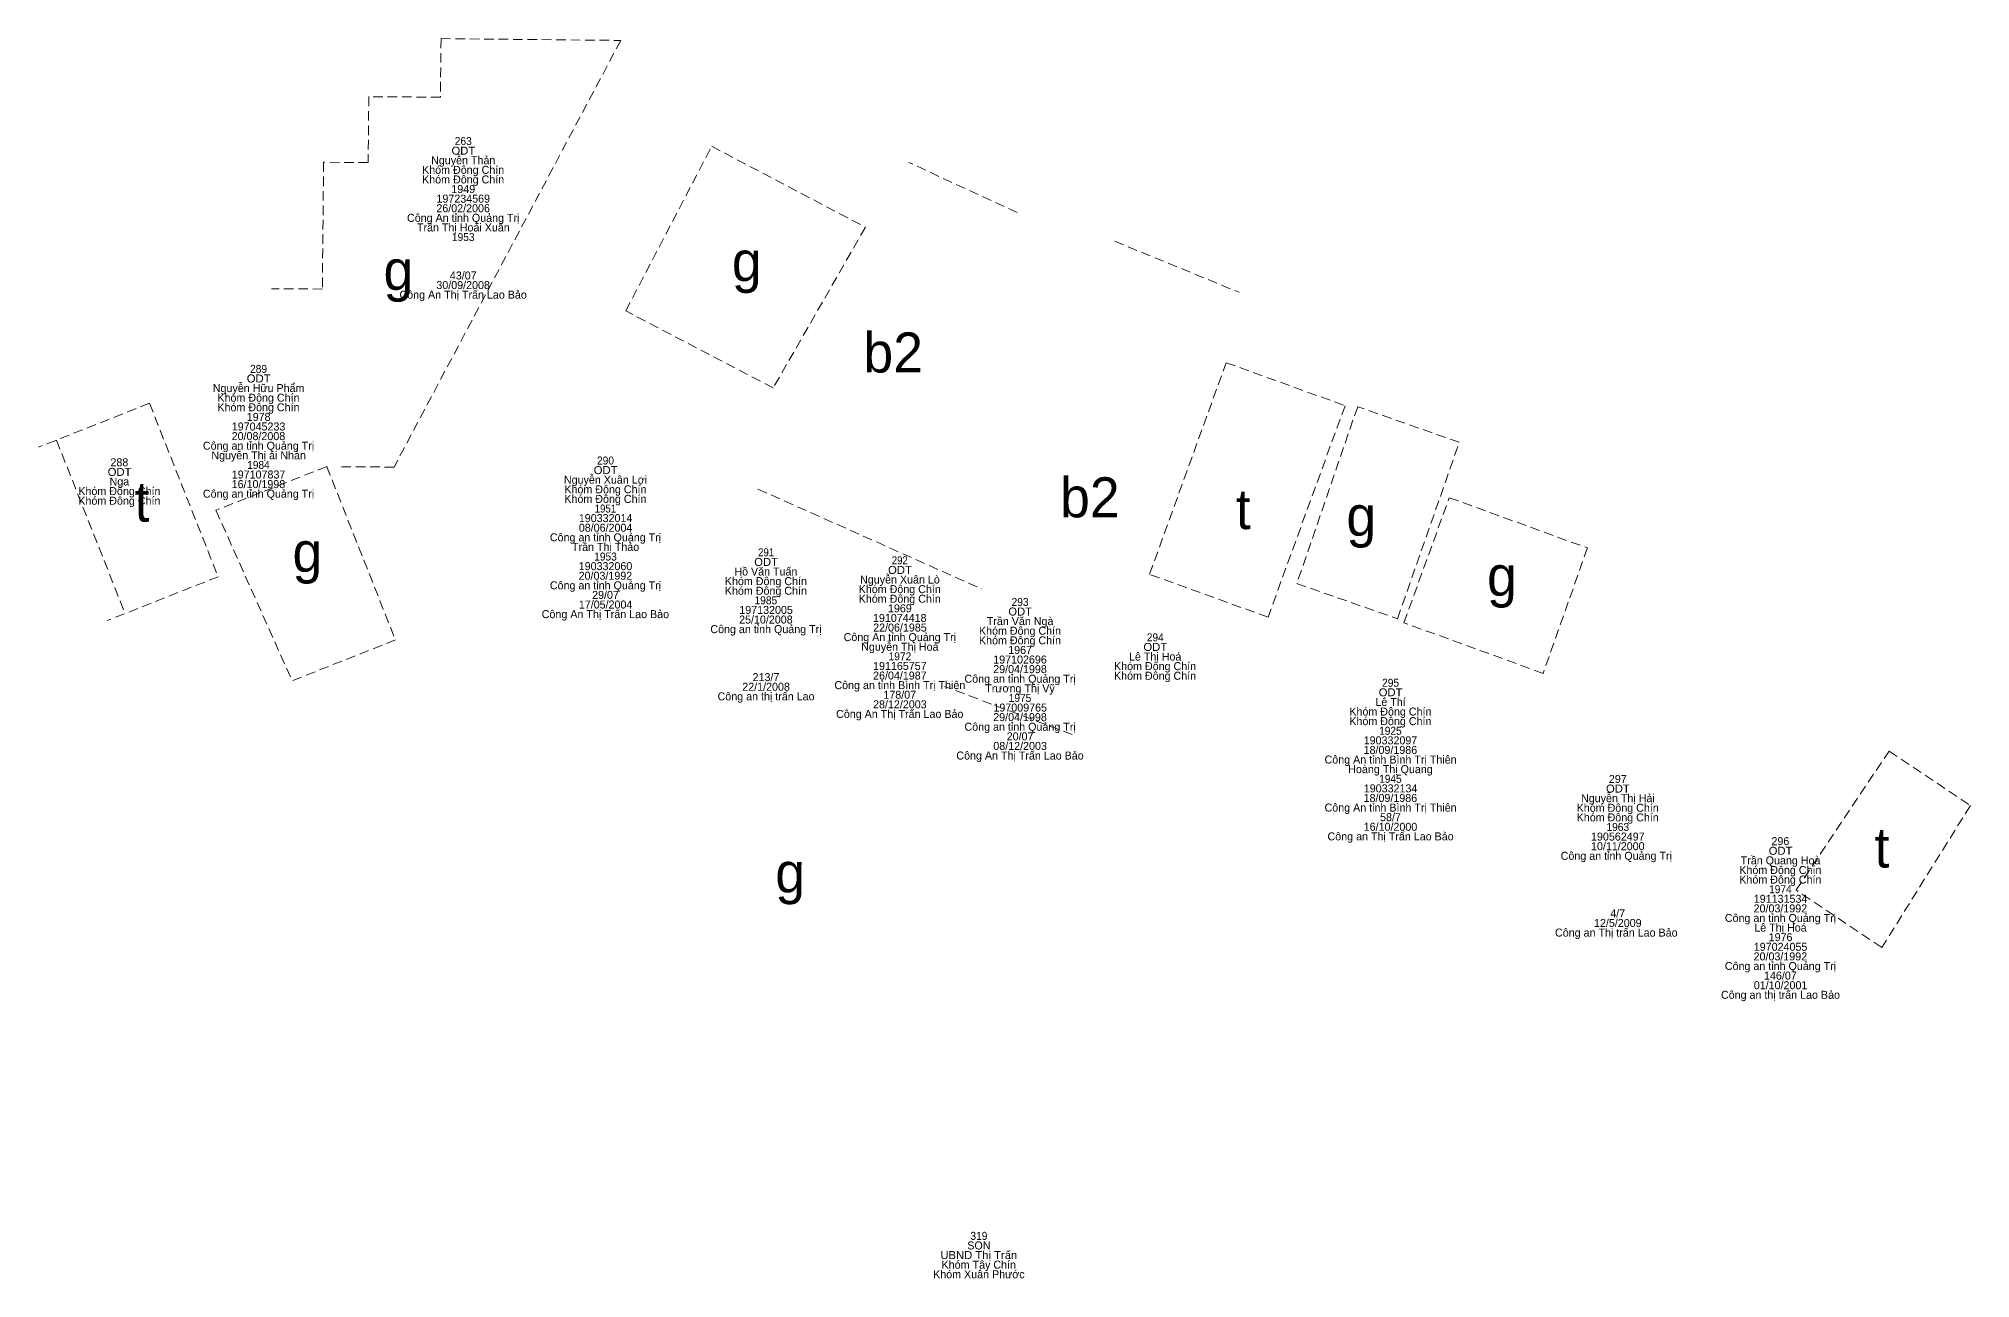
# Model space of a CAD drawing. Header units: metres. Extents: x 537497 to 538033, y 1836993 to 1837512.
# Drawn here: x 537910.7 to 538007.2, y 1837134.8 to 1837196.8 of the extents above; entities that cross this region are included whole.
import ezdxf
from ezdxf.enums import TextEntityAlignment as Align

# ---------------------------------------------------------------- set-up
doc = ezdxf.new("R2010")
doc.units = ezdxf.units.M
doc.header["$LTSCALE"] = 0.16
doc.linetypes.add('MEDIUM_DASHED', pattern=[4.5, 3, -1.5])
doc.layers.add('14', color=7, linetype='MEDIUM_DASHED', lineweight=13)
doc.layers.add('16', color=7, linetype='Continuous', lineweight=13)
doc.layers.add('15', color=7, linetype='Continuous')

msp = doc.modelspace()

# ---------------------------------------------------------------- linework, layer by layer
at = {"layer": '14'}
for p, q in [((537959.58, 1837188.09), (537954.16, 1837190.6)), ((537964.45, 1837186.66), (537970.66, 1837184.11)), ((537916.21, 1837178.56), (537910.67, 1837176.37)), ((537916.21, 1837178.56), (537919.64, 1837169.89)), ((537911.56, 1837176.72), (537914.99, 1837168.05)), ((537925.8, 1837175.39), (537928.43, 1837175.37)), ((537946.62, 1837174.27), (537957.8, 1837169.28)), ((537919.64, 1837169.89), (537914.1, 1837167.7)), ((537962.33, 1837162), (537955.94, 1837164.41))]:
    msp.add_line(p, q, dxfattribs=at)
for points in [[(537930.78, 1837196.79), (537930.75, 1837193.86), (537927.17, 1837193.89), (537927.14, 1837190.59), (537924.91, 1837190.61), (537924.85, 1837184.27), (537922.31, 1837184.29)], [(537930.78, 1837196.79), (537939.76, 1837196.7), (537928.43, 1837175.37)], [(537925.07, 1837175.4), (537919.53, 1837173.21), (537923.34, 1837164.69)], [(537925.07, 1837175.4), (537928.5, 1837166.73), (537923.34, 1837164.69)]]:
    msp.add_lwpolyline(points, dxfattribs=at)
for points in [[(537944.31, 1837191.41), (537951.99, 1837187.36), (537947.38, 1837179.33), (537940.01, 1837183.18)], [(537970.02, 1837180.59), (537975.96, 1837178.44), (537972.11, 1837167.87), (537966.19, 1837170.01)], [(537981.67, 1837176.61), (537976.59, 1837178.39), (537973.55, 1837169.55), (537978.58, 1837167.79)], [(537981.17, 1837173.84), (537988.07, 1837171.33), (537985.86, 1837165.06), (537978.9, 1837167.59)], [(537998.5, 1837154.23), (538003.15, 1837161.17), (538007.21, 1837158.45), (538002.79, 1837151.36)]]:
    msp.add_lwpolyline(points, close=True, dxfattribs=at)

# ---------------------------------------------------------------- texts
at = {"layer": '15'}
for s, p in [('Nguyễn Thản', (537931.89, 1837190.51)), ('Khóm Đông Chín', (537931.885, 1837190.03)), ('Khóm Đông Chín', (537931.885, 1837189.55)), ('1949', (537931.89, 1837189.07)), ('Công An tỉnh Quảng Trị', (537931.89, 1837187.63)), ('26/02/2006', (537931.885, 1837188.11)), ('197234569', (537931.89, 1837188.59)), ('Trần Thị Hoài Xuân', (537931.895, 1837187.15)), ('43/07', (537931.89, 1837184.75)), ('Công An Thị Trấn Lao Bảo', (537931.885, 1837183.79)), ('30/09/2008', (537931.885, 1837184.27)), ('Nguyễn Hữu Phẩm', (537921.665, 1837179.12)), ('Khóm Đông Chín', (537921.655, 1837178.64)), ('Khóm Đông Chín', (537921.655, 1837178.16)), ('197045233', (537921.66, 1837177.2)), ('1978', (537921.665, 1837177.68)), ('Công an tỉnh Quảng Trị', (537921.66, 1837176.24)), ('20/08/2008', (537921.655, 1837176.72)), ('288', (537914.705, 1837175.41)), ('Nguyễn Thị ái Nhàn', (537921.665, 1837175.76)), ('Nga', (537914.705, 1837174.45)), ('16/10/1998', (537921.655, 1837174.32)), ('197107837', (537921.66, 1837174.8)), ('Nguyễn Xuân Lợi', (537939, 1837174.54)), ('Khóm Đông Chín', (537914.705, 1837173.97)), ('Khóm Đông Chín', (537914.705, 1837173.49)), ('Công an tỉnh Quảng Trị', (537921.66, 1837173.84)), ('Khóm Đông Chín', (537938.995, 1837174.06)), ('Khóm Đông Chín', (537938.995, 1837173.58)), ('190332014', (537939.005, 1837172.62)), ('Công an tỉnh Quảng Trị', (537939, 1837171.66)), ('08/06/2004', (537939.005, 1837172.14)), ('Trần Thị Thảo', (537939.005, 1837171.18)), ('20/03/1992', (537938.995, 1837169.74)), ('190332060', (537939, 1837170.22)), ('Khóm Đông Chín', (537947.015, 1837169.47)), ('Hồ Văn Tuấn', (537947.015, 1837169.95)), ('Nguyễn Xuân Lò', (537953.715, 1837169.55)), ('Công an tỉnh Quảng Trị', (537939, 1837169.26)), ('29/07', (537939, 1837168.78)), ('Khóm Đông Chín', (537947.015, 1837168.99)), ('Khóm Đông Chín', (537953.705, 1837169.07)), ('Khóm Đông Chín', (537953.705, 1837168.59)), ('Công An Thị Trấn Lao Bảo', (537938.995, 1837167.82)), ('17/05/2004', (537939.005, 1837168.3)), ('25/10/2008', (537947.015, 1837167.55)), ('197132005', (537947.025, 1837168.03)), ('191074418', (537953.705, 1837167.63)), ('1969', (537953.71, 1837168.11)), ('Trần Văn Ngà', (537959.72, 1837167.47)), ('Công an tỉnh Quảng Trị', (537947.02, 1837167.07)), ('Công An tỉnh Quảng Trị', (537953.71, 1837166.67)), ('22/06/1985', (537953.715, 1837167.15)), ('Khóm Đông Chín', (537959.715, 1837166.99)), ('Khóm Đông Chín', (537959.715, 1837166.51)), ('Nguyễn Thị Hoà', (537953.71, 1837166.19)), ('197102696', (537959.715, 1837165.55)), ('1967', (537959.72, 1837166.03)), ('Lê Thị Hoá', (537966.47, 1837165.7)), ('213/7', (537947.02, 1837164.67)), ('26/04/1987', (537953.71, 1837164.75)), ('191165757', (537953.71, 1837165.23)), ('Công an tỉnh Quảng Trị', (537959.72, 1837164.59)), ('29/04/1998', (537959.715, 1837165.07)), ('Khóm Đông Chín', (537966.465, 1837165.22)), ('Khóm Đông Chín', (537966.465, 1837164.74)), ('Công an thị trấn Lao', (537947.025, 1837163.71)), ('22/1/2008', (537947.025, 1837164.19)), ('Công an tỉnh Bình Trị Thiên', (537953.71, 1837164.27)), ('178/07', (537953.705, 1837163.79)), ('Trương Thị Vỹ', (537959.715, 1837164.11)), ('Công An Thị Trấn Lao Bảo', (537953.705, 1837162.83)), ('28/12/2003', (537953.71, 1837163.31)), ('29/04/1998', (537959.715, 1837162.67)), ('197009765', (537959.725, 1837163.15)), ('Khóm Đông Chín', (537978.225, 1837162.95)), ('Lê Thí', (537978.235, 1837163.43)), ('Công an tỉnh Quảng Trị', (537959.72, 1837162.19)), ('20/07', (537959.72, 1837161.71)), ('Khóm Đông Chín', (537978.225, 1837162.47)), ('Công An Thị Trấn Lao Bảo', (537959.715, 1837160.75)), ('08/12/2003', (537959.72, 1837161.23)), ('18/09/1986', (537978.225, 1837161.03)), ('190332097', (537978.23, 1837161.51)), ('Công An tỉnh Bình Trị Thiên', (537978.235, 1837160.55)), ('Hoàng Thị Quang', (537978.23, 1837160.07)), ('190332134', (537978.235, 1837159.11)), ('Nguyễn Thị Hải', (537989.595, 1837158.62)), ('297', (537989.59, 1837159.58)), ('Công An tỉnh Bình Trị Thiên', (537978.235, 1837158.15)), ('18/09/1986', (537978.225, 1837158.63)), ('Khóm Đông Chín', (537989.585, 1837158.14)), ('16/10/2000', (537978.23, 1837157.19)), ('58/7', (537978.23, 1837157.67)), ('Khóm Đông Chín', (537989.585, 1837157.66)), ('Công an Thị Trấn Lao Bảo', (537978.235, 1837156.71)), ('190562497', (537989.59, 1837156.7)), ('10/11/2000', (537989.59, 1837156.22)), ('296', (537997.715, 1837156.47)), ('Công an tỉnh Quảng Trị ', (537989.59, 1837155.74)), ('Khóm Đông Chín', (537997.715, 1837155.03)), ('Trần Quang Hoà', (537997.725, 1837155.51)), ('Khóm Đông Chín', (537997.715, 1837154.55)), ('20/03/1992', (537997.715, 1837153.11)), ('191131534', (537997.725, 1837153.59)), ('Công an Thị trấn Lao Bảo ', (537989.59, 1837151.9)), ('12/5/2009', (537989.59, 1837152.38)), ('4/7', (537989.585, 1837152.86)), ('Công an tỉnh Quảng Trị', (537997.72, 1837152.63)), ('Lê Thị Hoá', (537997.72, 1837152.15)), ('197024055', (537997.725, 1837151.19)), ('1976', (537997.725, 1837151.67)), ('Công an tỉnh Quảng Trị', (537997.72, 1837150.23)), ('20/03/1992', (537997.715, 1837150.71)), ('01/10/2001', (537997.725, 1837149.27)), ('146/07', (537997.715, 1837149.75)), ('Công an thị trấn Lao Bảo', (537997.72, 1837148.79)), ('SON', (537957.66, 1837136.26)), ('Khóm Xuân Phước', (537957.66, 1837134.82)), ('Khóm Tây Chín', (537957.655, 1837135.3))]:
    msp.add_text(s, height=0.4, dxfattribs=at).set_placement(p, align=Align.CENTER)
for s, width, p in [('ODT', 1.05, (537931.895, 1837190.99)), ('263', 0.95, (537931.89, 1837191.47)), ('1953', 0.95, (537931.89, 1837186.67)), ('289', 0.95, (537921.66, 1837180.08)), ('ODT', 1.05, (537921.665, 1837179.6)), ('1984', 0.95, (537921.655, 1837175.28)), ('290', 0.95, (537939, 1837175.5)), ('ODT', 1.05, (537914.715, 1837174.93)), ('ODT', 1.05, (537939.005, 1837175.02)), ('1951', 0.9, (537938.995, 1837173.1)), ('1953', 0.95, (537939, 1837170.7)), ('ODT', 1.05, (537947.025, 1837170.43)), ('291', 0.9, (537947.025, 1837170.91)), ('292', 0.9, (537953.705, 1837170.51)), ('ODT', 1.05, (537953.715, 1837170.03)), ('1985', 0.95, (537947.015, 1837168.51)), ('293', 0.95, (537959.72, 1837168.43)), ('ODT', 1.05, (537959.725, 1837167.95)), ('294', 0.95, (537966.475, 1837166.66)), ('1972', 0.95, (537953.715, 1837165.71)), ('ODT', 1.05, (537966.475, 1837166.18)), ('1975', 0.95, (537959.715, 1837163.63)), ('ODT', 1.05, (537978.235, 1837163.91)), ('295', 0.95, (537978.235, 1837164.39)), ('1925', 0.95, (537978.225, 1837161.99)), ('1945', 0.95, (537978.225, 1837159.59)), ('ODT', 1.05, (537989.595, 1837159.1)), ('1963', 0.95, (537989.59, 1837157.18)), ('ODT', 1.05, (537997.725, 1837155.99)), ('1974', 0.95, (537997.715, 1837154.07)), ('319', 0.95, (537957.66, 1837136.74)), ('UBND Thị Trấn', 1.05, (537957.655, 1837135.78))]:
    msp.add_text(s, height=0.4, dxfattribs=dict(at, width=width)).set_placement(p, align=Align.CENTER)
at = {"layer": '16'}
for p in [(537946.06, 1837184.66), (537928.65, 1837184.22), (537976.77, 1837171.93), (537924.1, 1837170.13), (537983.8, 1837168.93), (537948.23, 1837154.1)]:
    msp.add_text('g', height=2, dxfattribs=at).set_placement(p, align=Align.CENTER)
for s, p in [('b2', (537951.89, 1837180.1)), ('b2', (537961.72, 1837172.86)), ('t', (537915.47, 1837172.64)), ('t', (537970.5, 1837172.27)), ('t', (538002.42, 1837155.35))]:
    msp.add_text(s, height=2, dxfattribs=at).set_placement(p)

doc.saveas('drawing.dxf')
